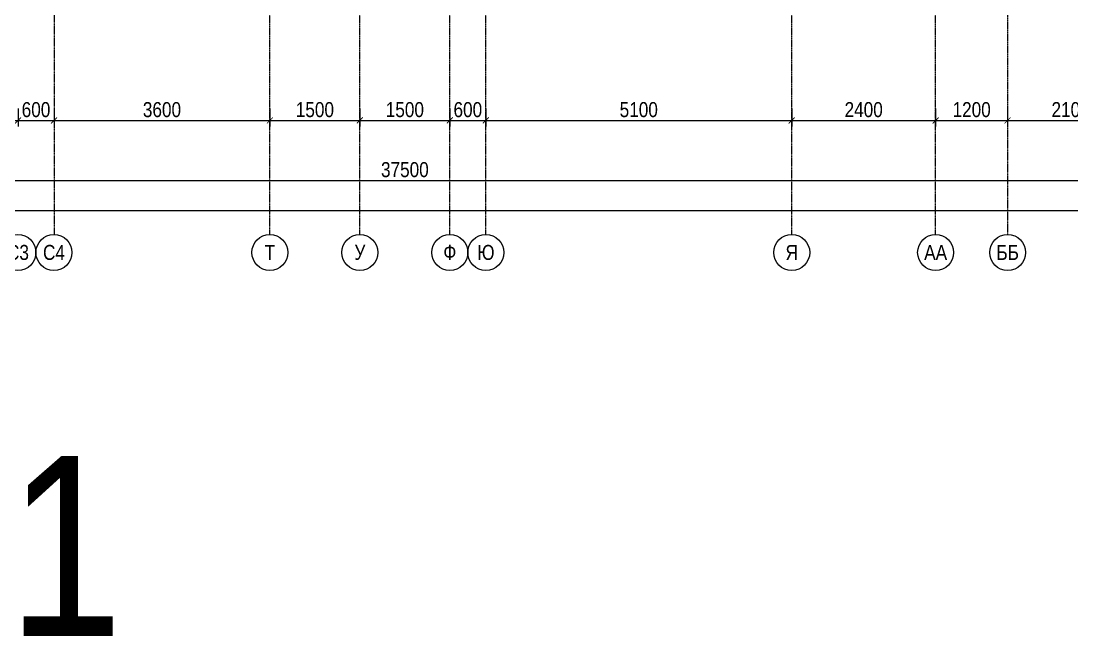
# Model space of a CAD drawing. Header units: millimetres. Extents: x -65509 to 912790, y 446 to 713294.
# Drawn here: x 447551 to 465074, y 493437 to 503684 of the extents above; entities that cross this region are included whole.
import ezdxf
from ezdxf.enums import TextEntityAlignment as Align

# ---------------------------------------------------------------- set-up
doc = ezdxf.new("R2010")
doc.units = ezdxf.units.MM
doc.linetypes.add('CENTER2', pattern=[28.575, 19.05, -3.175, 3.175, -3.175])
doc.layers.get('Defpoints').update_dxf_attribs({"color": 250})
doc.layers.add('АР_Делит', color=250, linetype='Continuous', lineweight=0, plot=False)
doc.layers.add('РД_Оси_100', color=250, linetype='Continuous', lineweight=0)
doc.layers.add('РД_Оси_размер', color=250, linetype='Continuous', lineweight=0)
doc.styles.add('style1', font='ARIALN.TTF')
doc.styles.add('ккк', font='isocpeur.ttf', dxfattribs={"width": 0.85, "oblique": 15})
doc.dimstyles.new('Dim100_ареал', dxfattribs={"dimscale": 100, "dimtxt": 2.5, "dimasz": 1, "dimexe": 1, "dimexo": 1, "dimgap": 0.5, "dimtad": 1, "dimzin": 12, "dimdsep": 46, "dimtxsty": 'style1', "dimblk": 'ARCHTICK', "dimcen": 1, "dimdle": 1, "dimclrd": 256, "dimclre": 256, "dimaunit": 1, "dimadec": 0, "dimazin": 3, "dimtfac": 1, "dimtmove": 1, "dimatfit": 3, "dimldrblk": 'OPEN30', "dimfxl": 4, "dimfxlon": 1, "dimtolj": 1, "dimtzin": 0, "dimlwd": 9, "dimlwe": 9, "dimarcsym": 0})

# ---------------------------------------------------------------- blocks, each defined once
blk = doc.blocks.new('A-iden')
at = {"linetype": 'Continuous', "lineweight": 5}
blk.add_circle((0, -4), 3, dxfattribs=at)
at = {"color": 0, "linetype": 'Continuous', "lineweight": 20, "style": 'ккк', "width": 0.85}
blk.add_attdef('ID', text='', height=8, dxfattribs=at).set_placement((0.31, -3.85), align=Align.MIDDLE_CENTER)
blk = doc.blocks.new('_ArchTick')
at = {"color": 0, "linetype": 'ByBlock', "const_width": 0.15}
blk.add_lwpolyline([(-0.5, -0.5), (0.5, 0.5)], dxfattribs=at)
blk = doc.blocks.new('*D306')
at = {"layer": 'Defpoints', "color": 0, "transparency": 16777216}
for p in [(57300, -3255), (57900, -3255), (57900, -4255)]:
    blk.add_point(p, dxfattribs=at)
at = {"layer": 'РД_Оси_размер', "color": 0, "lineweight": 5, "transparency": 16777216}
for p, q in [((57300, -4055), (57300, -4355)), ((57900, -4055), (57900, -4355)), ((57200, -4255), (58000, -4255))]:
    blk.add_line(p, q, dxfattribs=at)
at = {"layer": 'РД_Оси_размер', "color": 0, "lineweight": 5, "transparency": 16777216, "xscale": 100, "yscale": 100, "zscale": 100, "rotation": 180}
blk.add_blockref('_ArchTick', (57300, -4255), dxfattribs=at)
at = {"layer": 'РД_Оси_размер', "color": 0, "lineweight": 5, "transparency": 16777216, "xscale": 100, "yscale": 100, "zscale": 100}
blk.add_blockref('_ArchTick', (57900, -4255), dxfattribs=at)
at = {"layer": 'РД_Оси_размер', "color": 0, "transparency": 16777216, "insert": (57600, -4077), "char_height": 250, "attachment_point": 5, "style": 'style1'}
blk.add_mtext('\\A1;600', dxfattribs=at)
blk = doc.blocks.new('_Open30')
at = {"color": 0, "linetype": 'ByBlock', "lineweight": -2}
for p, q in [((-1, 0.27), (0, 0)), ((0, 0), (-1, -0.27)), ((0, 0), (-1, 0))]:
    blk.add_line(p, q, dxfattribs=at)
blk = doc.blocks.new('*D307')
at = {"layer": 'Defpoints', "color": 0, "transparency": 16777216}
for p in [(57900, -3255), (58500, -3255), (58500, -4255)]:
    blk.add_point(p, dxfattribs=at)
at = {"layer": 'РД_Оси_размер', "color": 0, "lineweight": 5, "transparency": 16777216}
for p, q in [((57900, -4055), (57900, -4355)), ((58500, -4055), (58500, -4355)), ((57800, -4255), (58600, -4255))]:
    blk.add_line(p, q, dxfattribs=at)
at = {"layer": 'РД_Оси_размер', "color": 0, "lineweight": 5, "transparency": 16777216, "xscale": 100, "yscale": 100, "zscale": 100, "rotation": 180}
blk.add_blockref('_ArchTick', (57900, -4255), dxfattribs=at)
at = {"layer": 'РД_Оси_размер', "color": 0, "lineweight": 5, "transparency": 16777216, "xscale": 100, "yscale": 100, "zscale": 100}
blk.add_blockref('_ArchTick', (58500, -4255), dxfattribs=at)
at = {"layer": 'РД_Оси_размер', "color": 0, "transparency": 16777216, "insert": (58200, -4077), "char_height": 250, "attachment_point": 5, "style": 'style1'}
blk.add_mtext('\\A1;600', dxfattribs=at)
blk = doc.blocks.new('*D308')
at = {"layer": 'Defpoints', "color": 0, "transparency": 16777216}
for p in [(58500, -3255), (62100, -3255), (62100, -4255)]:
    blk.add_point(p, dxfattribs=at)
at = {"layer": 'РД_Оси_размер', "color": 0, "lineweight": 5, "transparency": 16777216}
for p, q in [((58500, -4055), (58500, -4355)), ((62100, -4055), (62100, -4355)), ((58400, -4255), (62200, -4255))]:
    blk.add_line(p, q, dxfattribs=at)
at = {"layer": 'РД_Оси_размер', "color": 0, "lineweight": 5, "transparency": 16777216, "xscale": 100, "yscale": 100, "zscale": 100, "rotation": 180}
blk.add_blockref('_ArchTick', (58500, -4255), dxfattribs=at)
at = {"layer": 'РД_Оси_размер', "color": 0, "lineweight": 5, "transparency": 16777216, "xscale": 100, "yscale": 100, "zscale": 100}
blk.add_blockref('_ArchTick', (62100, -4255), dxfattribs=at)
at = {"layer": 'РД_Оси_размер', "color": 0, "transparency": 16777216, "insert": (60300, -4077), "char_height": 250, "attachment_point": 5, "style": 'style1'}
blk.add_mtext('\\A1;3600', dxfattribs=at)
blk = doc.blocks.new('*D309')
at = {"layer": 'Defpoints', "color": 0, "transparency": 16777216}
for p in [(62100, -3255), (63600, -3255), (63600, -4255)]:
    blk.add_point(p, dxfattribs=at)
at = {"layer": 'РД_Оси_размер', "color": 0, "lineweight": 5, "transparency": 16777216}
for p, q in [((62100, -4055), (62100, -4355)), ((63600, -4055), (63600, -4355)), ((62000, -4255), (63700, -4255))]:
    blk.add_line(p, q, dxfattribs=at)
at = {"layer": 'РД_Оси_размер', "color": 0, "lineweight": 5, "transparency": 16777216, "xscale": 100, "yscale": 100, "zscale": 100, "rotation": 180}
blk.add_blockref('_ArchTick', (62100, -4255), dxfattribs=at)
at = {"layer": 'РД_Оси_размер', "color": 0, "lineweight": 5, "transparency": 16777216, "xscale": 100, "yscale": 100, "zscale": 100}
blk.add_blockref('_ArchTick', (63600, -4255), dxfattribs=at)
at = {"layer": 'РД_Оси_размер', "color": 0, "transparency": 16777216, "insert": (62850, -4077), "char_height": 250, "attachment_point": 5, "style": 'style1'}
blk.add_mtext('\\A1;1500', dxfattribs=at)
blk = doc.blocks.new('*D310')
at = {"layer": 'Defpoints', "color": 0, "transparency": 16777216}
for p in [(63600, -3255), (65100, -3255), (65100, -4255)]:
    blk.add_point(p, dxfattribs=at)
at = {"layer": 'РД_Оси_размер', "color": 0, "lineweight": 5, "transparency": 16777216}
for p, q in [((63600, -4055), (63600, -4355)), ((65100, -4055), (65100, -4355)), ((63500, -4255), (65200, -4255))]:
    blk.add_line(p, q, dxfattribs=at)
at = {"layer": 'РД_Оси_размер', "color": 0, "lineweight": 5, "transparency": 16777216, "xscale": 100, "yscale": 100, "zscale": 100, "rotation": 180}
blk.add_blockref('_ArchTick', (63600, -4255), dxfattribs=at)
at = {"layer": 'РД_Оси_размер', "color": 0, "lineweight": 5, "transparency": 16777216, "xscale": 100, "yscale": 100, "zscale": 100}
blk.add_blockref('_ArchTick', (65100, -4255), dxfattribs=at)
at = {"layer": 'РД_Оси_размер', "color": 0, "transparency": 16777216, "insert": (64350, -4077), "char_height": 250, "attachment_point": 5, "style": 'style1'}
blk.add_mtext('\\A1;1500', dxfattribs=at)
blk = doc.blocks.new('*D311')
at = {"layer": 'Defpoints', "color": 0, "transparency": 16777216}
for p in [(65100, -3255), (65700, -3255), (65700, -4255)]:
    blk.add_point(p, dxfattribs=at)
at = {"layer": 'РД_Оси_размер', "color": 0, "lineweight": 5, "transparency": 16777216}
for p, q in [((65100, -4055), (65100, -4355)), ((65700, -4055), (65700, -4355)), ((65000, -4255), (65800, -4255))]:
    blk.add_line(p, q, dxfattribs=at)
at = {"layer": 'РД_Оси_размер', "color": 0, "lineweight": 5, "transparency": 16777216, "xscale": 100, "yscale": 100, "zscale": 100, "rotation": 180}
blk.add_blockref('_ArchTick', (65100, -4255), dxfattribs=at)
at = {"layer": 'РД_Оси_размер', "color": 0, "lineweight": 5, "transparency": 16777216, "xscale": 100, "yscale": 100, "zscale": 100}
blk.add_blockref('_ArchTick', (65700, -4255), dxfattribs=at)
at = {"layer": 'РД_Оси_размер', "color": 0, "transparency": 16777216, "insert": (65400, -4077), "char_height": 250, "attachment_point": 5, "style": 'style1'}
blk.add_mtext('\\A1;600', dxfattribs=at)
blk = doc.blocks.new('*D312')
at = {"layer": 'Defpoints', "color": 0, "transparency": 16777216}
for p in [(65700, -3255), (70800, -3255), (70800, -4255)]:
    blk.add_point(p, dxfattribs=at)
at = {"layer": 'РД_Оси_размер', "color": 0, "lineweight": 5, "transparency": 16777216}
for p, q in [((65700, -4055), (65700, -4355)), ((70800, -4055), (70800, -4355)), ((65600, -4255), (70900, -4255))]:
    blk.add_line(p, q, dxfattribs=at)
at = {"layer": 'РД_Оси_размер', "color": 0, "lineweight": 5, "transparency": 16777216, "xscale": 100, "yscale": 100, "zscale": 100, "rotation": 180}
blk.add_blockref('_ArchTick', (65700, -4255), dxfattribs=at)
at = {"layer": 'РД_Оси_размер', "color": 0, "lineweight": 5, "transparency": 16777216, "xscale": 100, "yscale": 100, "zscale": 100}
blk.add_blockref('_ArchTick', (70800, -4255), dxfattribs=at)
at = {"layer": 'РД_Оси_размер', "color": 0, "transparency": 16777216, "insert": (68250, -4077), "char_height": 250, "attachment_point": 5, "style": 'style1'}
blk.add_mtext('\\A1;5100', dxfattribs=at)
blk = doc.blocks.new('*D313')
at = {"layer": 'Defpoints', "color": 0, "transparency": 16777216}
for p in [(70800, -3255), (73200, -3255), (73200, -4255)]:
    blk.add_point(p, dxfattribs=at)
at = {"layer": 'РД_Оси_размер', "color": 0, "lineweight": 5, "transparency": 16777216}
for p, q in [((70800, -4055), (70800, -4355)), ((73200, -4055), (73200, -4355)), ((70700, -4255), (73300, -4255))]:
    blk.add_line(p, q, dxfattribs=at)
at = {"layer": 'РД_Оси_размер', "color": 0, "lineweight": 5, "transparency": 16777216, "xscale": 100, "yscale": 100, "zscale": 100, "rotation": 180}
blk.add_blockref('_ArchTick', (70800, -4255), dxfattribs=at)
at = {"layer": 'РД_Оси_размер', "color": 0, "lineweight": 5, "transparency": 16777216, "xscale": 100, "yscale": 100, "zscale": 100}
blk.add_blockref('_ArchTick', (73200, -4255), dxfattribs=at)
at = {"layer": 'РД_Оси_размер', "color": 0, "transparency": 16777216, "insert": (72000, -4077), "char_height": 250, "attachment_point": 5, "style": 'style1'}
blk.add_mtext('\\A1;2400', dxfattribs=at)
blk = doc.blocks.new('*D314')
at = {"layer": 'Defpoints', "color": 0, "transparency": 16777216}
for p in [(73200, -3255), (74400, -3255), (74400, -4255)]:
    blk.add_point(p, dxfattribs=at)
at = {"layer": 'РД_Оси_размер', "color": 0, "lineweight": 5, "transparency": 16777216}
for p, q in [((73200, -4055), (73200, -4355)), ((74400, -4055), (74400, -4355)), ((73100, -4255), (74500, -4255))]:
    blk.add_line(p, q, dxfattribs=at)
at = {"layer": 'РД_Оси_размер', "color": 0, "lineweight": 5, "transparency": 16777216, "xscale": 100, "yscale": 100, "zscale": 100, "rotation": 180}
blk.add_blockref('_ArchTick', (73200, -4255), dxfattribs=at)
at = {"layer": 'РД_Оси_размер', "color": 0, "lineweight": 5, "transparency": 16777216, "xscale": 100, "yscale": 100, "zscale": 100}
blk.add_blockref('_ArchTick', (74400, -4255), dxfattribs=at)
at = {"layer": 'РД_Оси_размер', "color": 0, "transparency": 16777216, "insert": (73800, -4077), "char_height": 250, "attachment_point": 5, "style": 'style1'}
blk.add_mtext('\\A1;1200', dxfattribs=at)
blk = doc.blocks.new('*D315')
at = {"layer": 'Defpoints', "color": 0, "transparency": 16777216}
for p in [(74400, -3255), (76500, -3255), (76500, -4255)]:
    blk.add_point(p, dxfattribs=at)
at = {"layer": 'РД_Оси_размер', "color": 0, "lineweight": 5, "transparency": 16777216}
for p, q in [((74400, -4055), (74400, -4355)), ((76500, -4055), (76500, -4355)), ((74300, -4255), (76600, -4255))]:
    blk.add_line(p, q, dxfattribs=at)
at = {"layer": 'РД_Оси_размер', "color": 0, "lineweight": 5, "transparency": 16777216, "xscale": 100, "yscale": 100, "zscale": 100, "rotation": 180}
blk.add_blockref('_ArchTick', (74400, -4255), dxfattribs=at)
at = {"layer": 'РД_Оси_размер', "color": 0, "lineweight": 5, "transparency": 16777216, "xscale": 100, "yscale": 100, "zscale": 100}
blk.add_blockref('_ArchTick', (76500, -4255), dxfattribs=at)
at = {"layer": 'РД_Оси_размер', "color": 0, "transparency": 16777216, "insert": (75450, -4077), "char_height": 250, "attachment_point": 5, "style": 'style1'}
blk.add_mtext('\\A1;2100', dxfattribs=at)
blk = doc.blocks.new('*D204')
at = {"layer": 'Defpoints', "color": 0, "transparency": 16777216}
for p in [(0, -3255), (114600, -3255), (114600, -5755)]:
    blk.add_point(p, dxfattribs=at)
at = {"layer": 'РД_Оси_размер', "color": 0, "lineweight": 5, "transparency": 16777216}
for p, q in [((0, -5555), (0, -5855)), ((114600, -5555), (114600, -5855)), ((-100, -5755), (114700, -5755))]:
    blk.add_line(p, q, dxfattribs=at)
at = {"layer": 'РД_Оси_размер', "color": 0, "lineweight": 5, "transparency": 16777216, "xscale": 100, "yscale": 100, "zscale": 100, "rotation": 180}
blk.add_blockref('_ArchTick', (0, -5755), dxfattribs=at)
at = {"layer": 'РД_Оси_размер', "color": 0, "lineweight": 5, "transparency": 16777216, "xscale": 100, "yscale": 100, "zscale": 100}
blk.add_blockref('_ArchTick', (114600, -5755), dxfattribs=at)
at = {"layer": 'РД_Оси_размер', "color": 0, "transparency": 16777216, "insert": (57300, -5577), "char_height": 250, "attachment_point": 5, "style": 'style1'}
blk.add_mtext('\\A1;114600', dxfattribs=at)
blk = doc.blocks.new('*D220')
at = {"layer": 'Defpoints', "color": 0, "transparency": 16777216}
for p in [(45600, -3255), (83100, -3255), (83100, -5255)]:
    blk.add_point(p, dxfattribs=at)
at = {"layer": 'РД_Оси_размер', "color": 0, "lineweight": 5, "transparency": 16777216}
for p, q in [((45600, -5055), (45600, -5355)), ((83100, -5055), (83100, -5355)), ((45500, -5255), (83200, -5255))]:
    blk.add_line(p, q, dxfattribs=at)
at = {"layer": 'РД_Оси_размер', "color": 0, "lineweight": 5, "transparency": 16777216, "xscale": 100, "yscale": 100, "zscale": 100, "rotation": 180}
blk.add_blockref('_ArchTick', (45600, -5255), dxfattribs=at)
at = {"layer": 'РД_Оси_размер', "color": 0, "lineweight": 5, "transparency": 16777216, "xscale": 100, "yscale": 100, "zscale": 100}
blk.add_blockref('_ArchTick', (83100, -5255), dxfattribs=at)
at = {"layer": 'РД_Оси_размер', "color": 0, "transparency": 16777216, "insert": (64350, -5077), "char_height": 250, "attachment_point": 5, "style": 'style1'}
blk.add_mtext('\\A1;37500', dxfattribs=at)
blk = doc.blocks.new('СОШ_2200_АР_ОСИ_М100_28.05.24')
at = {"layer": 'РД_Оси_100', "linetype": 'CENTER2'}
for p, q in [((63600, -6155), (63600, 139938.679)), ((65100, -6155), (65100, 139938.679)), ((73200, -6155), (73200, 139938.679)), ((70800, -6155), (70800, 90900)), ((62100, -6155), (62100, 73302.739))]:
    blk.add_line(p, q, dxfattribs=at)
for points in [[(58500, 139938.679), (58500, -6155)], [(65700, -6155), (65700, 139938.679)], [(74400, 13738.107), (74400, -6155)]]:
    blk.add_lwpolyline(points, dxfattribs=at)
at = {"layer": 'РД_Оси_100', "color": 0}
ref = blk.add_blockref('A-iden', (57899.266, -6054.999), dxfattribs=dict(at, xscale=100, yscale=100, zscale=100))
ref.add_attrib('ID', 'С3', dxfattribs={"layer": '0', "linetype": 'Continuous', "height": 250, "style": 'style1'}).set_placement((57899.266, -6454.999), align=Align.MIDDLE)
ref = blk.add_blockref('A-iden', (58499.266, -6054.999), dxfattribs=dict(at, xscale=100, yscale=100, zscale=100))
ref.add_attrib('ID', 'С4', dxfattribs={"layer": '0', "linetype": 'Continuous', "height": 250, "style": 'style1'}).set_placement((58499.266, -6454.999), align=Align.MIDDLE)
ref = blk.add_blockref('A-iden', (62100, -6054.999), dxfattribs=dict(at, xscale=100, yscale=100, zscale=100))
ref.add_attrib('ID', 'Т', dxfattribs={"layer": '0', "linetype": 'Continuous', "height": 250, "style": 'style1'}).set_placement((62100, -6454.999), align=Align.MIDDLE)
ref = blk.add_blockref('A-iden', (63600, -6054.999), dxfattribs=dict(at, xscale=100, yscale=100, zscale=100))
ref.add_attrib('ID', 'У', dxfattribs={"layer": '0', "linetype": 'Continuous', "height": 250, "style": 'style1'}).set_placement((63600, -6454.999), align=Align.MIDDLE)
ref = blk.add_blockref('A-iden', (65100, -6054.999), dxfattribs=dict(at, xscale=100, yscale=100, zscale=100))
ref.add_attrib('ID', 'Ф', dxfattribs={"layer": '0', "linetype": 'Continuous', "height": 250, "style": 'style1'}).set_placement((65100, -6454.999), align=Align.MIDDLE)
ref = blk.add_blockref('A-iden', (65700.734, -6054.999), dxfattribs=dict(at, xscale=100, yscale=100, zscale=100))
ref.add_attrib('ID', 'Ю', dxfattribs={"layer": '0', "linetype": 'Continuous', "height": 250, "style": 'style1'}).set_placement((65700.734, -6454.999), align=Align.MIDDLE)
ref = blk.add_blockref('A-iden', (70800, -6054.999), dxfattribs=dict(at, xscale=100, yscale=100, zscale=100))
ref.add_attrib('ID', 'Я', dxfattribs={"layer": '0', "linetype": 'Continuous', "height": 250, "style": 'style1'}).set_placement((70800, -6454.999), align=Align.MIDDLE)
ref = blk.add_blockref('A-iden', (73200, -6054.999), dxfattribs=dict(at, xscale=100, yscale=100, zscale=100))
ref.add_attrib('ID', 'АА', dxfattribs={"layer": '0', "linetype": 'Continuous', "height": 250, "style": 'style1'}).set_placement((73200, -6454.999), align=Align.MIDDLE)
ref = blk.add_blockref('A-iden', (74400.734, -6054.999), dxfattribs=dict(at, xscale=100, yscale=100, zscale=100))
ref.add_attrib('ID', 'ББ', dxfattribs={"layer": '0', "linetype": 'Continuous', "height": 250, "style": 'style1'}).set_placement((74400.734, -6454.999), align=Align.MIDDLE)
at = {"layer": 'РД_Оси_размер'}
for base, p1, p2, picture, middle in [((114600, -5755), (0, -3255), (114600, -3255), '*D204', (57300, -5577.357)), ((83100, -5255), (45600, -3255), (83100, -3255), '*D220', (64350, -5077.357)), ((57900, -4255), (57300, -3255), (57900, -3255), '*D306', (57600, -4077.357)), ((58500, -4255), (57900, -3255), (58500, -3255), '*D307', (58200, -4077.357)), ((62100, -4255), (58500, -3255), (62100, -3255), '*D308', (60300, -4077.357)), ((63600, -4255), (62100, -3255), (63600, -3255), '*D309', (62850, -4077.357)), ((65100, -4255), (63600, -3255), (65100, -3255), '*D310', (64350, -4077.357)), ((65700, -4255), (65100, -3255), (65700, -3255), '*D311', (65400, -4077.357)), ((70800, -4255), (65700, -3255), (70800, -3255), '*D312', (68250, -4077.357)), ((73200, -4255), (70800, -3255), (73200, -3255), '*D313', (72000, -4077.357)), ((74400, -4255), (73200, -3255), (74400, -3255), '*D314', (73800, -4077.357)), ((76500, -4255), (74400, -3255), (76500, -3255), '*D315', (75450, -4077.357))]:
    dim = blk.add_linear_dim(base=base, p1=p1, p2=p2, dimstyle='Dim100_ареал', dxfattribs=at)
    dim.commit()
    dim.dimension.update_dxf_attribs({"geometry": picture, "text_midpoint": middle})

msp = doc.modelspace()

# ---------------------------------------------------------------- block references
at = {"layer": 'РД_Оси_100'}
msp.add_blockref('СОШ_2200_АР_ОСИ_М100_28.05.24', (389600.882, 506283.318), dxfattribs=at)

# ---------------------------------------------------------------- texts
at = {"layer": 'АР_Делит', "insert": (448290.707, 494937.056), "char_height": 3000, "width": 19035, "attachment_point": 5, "style": 'style1'}
msp.add_mtext('1', dxfattribs=at)
msp.add_mtext('1', dxfattribs=at)

doc.saveas('drawing.dxf')
